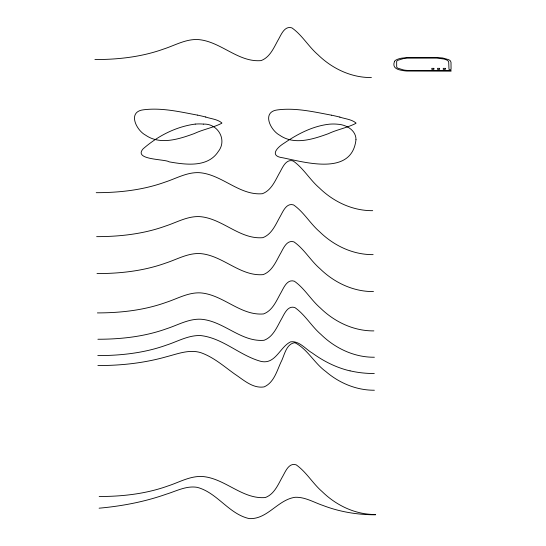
<?xml version="1.0" encoding="UTF-8"?>
<svg xmlns="http://www.w3.org/2000/svg" width="546" height="546" viewBox="0 0 546 546"><rect width="100%" height="100%" fill="white"/><g stroke="black" fill="none" stroke-linecap="round" stroke-linejoin="round"><path stroke-width="0.82" d="M195.243 124.085C175.935 126.624 157.651 136.084 143.113 148.846C133.019 160.142 165.151 158.941 169.185 161.855C185.599 164.715 207.78 167.84 218.311 151.474C227.532 139.892 217.765 123.335 203.433 124.106M99.099 508.19C121.908 506.128 144.594 501.835 166.223 494.205C176.297 491.134 186.466 485.476 197.311 487.366C217.397 492.738 228.842 514.073 249.242 518.604C267.479 519.539 277.798 499.713 295.093 497.29C305.05 496.86 313.895 502.422 323.061 505.494C339.776 511.916 357.712 514.83 375.593 514.796M94.915 59.569C118.161 59.569 141.667 56.948 163.643 49.044C174.85 45.427 185.688 38.991 197.816 39.537C220.536 41.107 237.981 62.578 261.07 60.606C269.799 57.385 273.676 48.068 277.853 40.486C280.937 35.435 284.234 25.409 291.885 27.873C302.156 35.06 308.47 46.56 317.949 54.716C332.145 68.605 351.324 77.771 371.41 77.552M96.212 192.683C119.458 192.683 142.963 190.063 164.94 182.159C176.146 178.542 186.985 172.099 199.113 172.652C221.833 174.222 239.278 195.693 262.36 193.721C271.096 190.499 274.972 181.183 279.142 173.601C282.234 168.55 285.531 158.524 293.182 160.981C303.453 168.175 309.766 179.675 319.246 187.831C333.435 201.72 352.62 210.886 372.706 210.667M96.635 236.643C119.888 236.636 143.386 234.016 165.37 226.112C176.57 222.495 187.415 216.059 199.536 216.605C222.263 218.175 239.708 239.646 262.79 237.674C271.526 234.452 275.396 225.136 279.572 217.561C282.657 212.503 285.961 202.477 293.605 204.941C303.883 212.128 310.189 223.635 319.676 231.791C333.865 245.673 353.044 254.845 373.13 254.627M96.997 273.587C120.25 273.587 143.748 270.966 165.731 263.063C176.931 259.446 187.776 253.003 199.897 253.556C222.625 255.125 240.063 276.597 263.152 274.624C271.888 271.403 275.757 262.087 279.934 254.504C283.019 249.454 286.322 239.428 293.966 241.885C304.245 249.078 310.551 260.579 320.031 268.734C334.227 282.623 353.405 291.789 373.491 291.571M97.379 312.906C120.632 312.899 144.13 310.278 166.114 302.375C177.314 298.758 188.158 292.322 200.28 292.868C223.007 294.437 240.445 315.909 263.534 313.936C272.27 310.715 276.139 301.399 280.316 293.823C283.401 288.766 286.705 278.74 294.349 281.204C304.627 288.39 310.933 299.897 320.413 308.053C334.609 321.935 353.788 331.108 373.873 330.89M97.891 339.25C121.144 339.25 144.642 336.629 166.619 328.726C177.825 325.109 188.663 318.673 200.791 319.219C223.519 320.789 240.957 342.26 264.046 340.288C272.782 337.066 276.651 327.75 280.828 320.168C283.913 315.117 287.216 305.091 294.86 307.555C305.132 314.742 311.445 326.242 320.925 334.398C335.121 348.287 354.299 357.453 374.385 357.234M97.795 355.603C121.048 355.603 144.547 352.982 166.523 345.079C177.73 341.462 188.575 335.026 200.696 335.572C223.027 338.09 239.721 355.589 260.933 361.377C275.525 364.776 279.873 346.901 290.684 341.816C299.372 340.649 305.467 349.14 312.332 353.064C323.648 361.288 336.377 367.704 350.047 370.884M99.167 496.512C122.42 496.512 145.918 493.884 167.895 485.988C179.102 482.371 189.947 475.928 202.068 476.474C224.795 478.043 242.233 499.515 265.322 497.543C274.058 494.321 277.928 485.012 282.105 477.429C285.189 472.372 288.493 462.346 296.137 464.81C306.415 471.997 312.721 483.503 322.201 491.659C336.397 505.541 355.576 514.714 375.662 514.496M97.891 365.547C121.062 365.602 144.315 363.063 166.632 356.702C177.689 353.856 189.36 349.119 200.826 352.675C213.52 357.132 223.785 366.209 234.555 373.949C243.366 379.729 252.723 388.732 264.087 386.902C273.839 382.678 276.822 371.198 280.869 362.326C284.507 355.658 285.892 343.823 294.895 342.69C307.541 349.133 314.332 363.247 325.805 371.519C339.243 383.08 356.531 390.342 374.392 390.233M331.504 115.192C313.889 111.882 295.871 107.623 277.866 109.862C261.247 111.596 270.366 130.255 279.627 135.183C294.342 145.461 313.138 139.189 328.412 133.668C337.251 129.477 347.345 127.778 355.951 123.328L356.006 123C351.631 119.301 345.099 118.912 339.762 117.097M197.359 115.104C179.743 111.787 161.725 107.528 143.721 109.773C127.102 111.5 136.22 130.166 145.482 135.094C160.196 145.366 178.992 139.1 194.267 133.579C203.105 129.388 213.199 127.682 221.806 123.239L221.86 122.911C217.485 119.205 210.954 118.823 205.617 117.008M331.572 115.186A24.85 1.829 11.4 0 1 339.919 117.11M195.236 124.099A20.263 8.402 -6.3 0 1 203.419 124.119M197.427 115.09A24.85 1.829 11.4 0 1 205.774 117.015M374.29 373.532A58.831 30.733 0.1 0 1 350.088 370.836M355.978 139.66C351.999 175.901 306.292 162.565 282.924 157.808C269.069 156.081 276.911 147.584 284.289 143.066C297.795 133.879 312.933 125.969 329.388 124.181A20.263 8.402 -6.3 0 1 337.565 124.215C346.075 124.631 356.06 130.071 355.978 139.66M394.396 61.691C391.994 68.284 397.966 69.738 402.75 70.55A15.179 4.614 0.1 0 0 407.002 71.041L451.085 71.157L451.078 70.523L407.466 70.42A13.493 4.102 0.1 0 1 403.747 70.004L398.02 68.257A12.811 3.897 0.1 0 1 396.696 67.138L396.649 61.364A12.749 3.877 0.1 0 1 397.966 60.251L403.583 58.531A12.585 3.829 0.1 0 1 407.234 58.135L436.711 58.101L443.939 59.016L446.696 59.944L448.669 61.411L448.996 69.397L451.071 69.397L450.996 62.237L450.348 60.831A14.769 4.491 0.1 0 0 448.43 59.589L442.724 57.999L436.923 57.473L408.326 57.453L401.29 58.21A16.687 5.071 0.1 0 0 397.822 59.18L396.116 59.944A14.715 4.477 0.1 0 0 394.608 61.227L394.396 61.691M433.872 68.339L431.797 68.339L431.804 69.383L433.879 69.39L433.872 68.339M439.598 68.346L437.523 68.339L437.537 69.39L439.612 69.39L439.598 68.346M445.331 68.346L443.256 68.346L443.263 69.397L445.338 69.397L445.331 68.346"/></g></svg>
